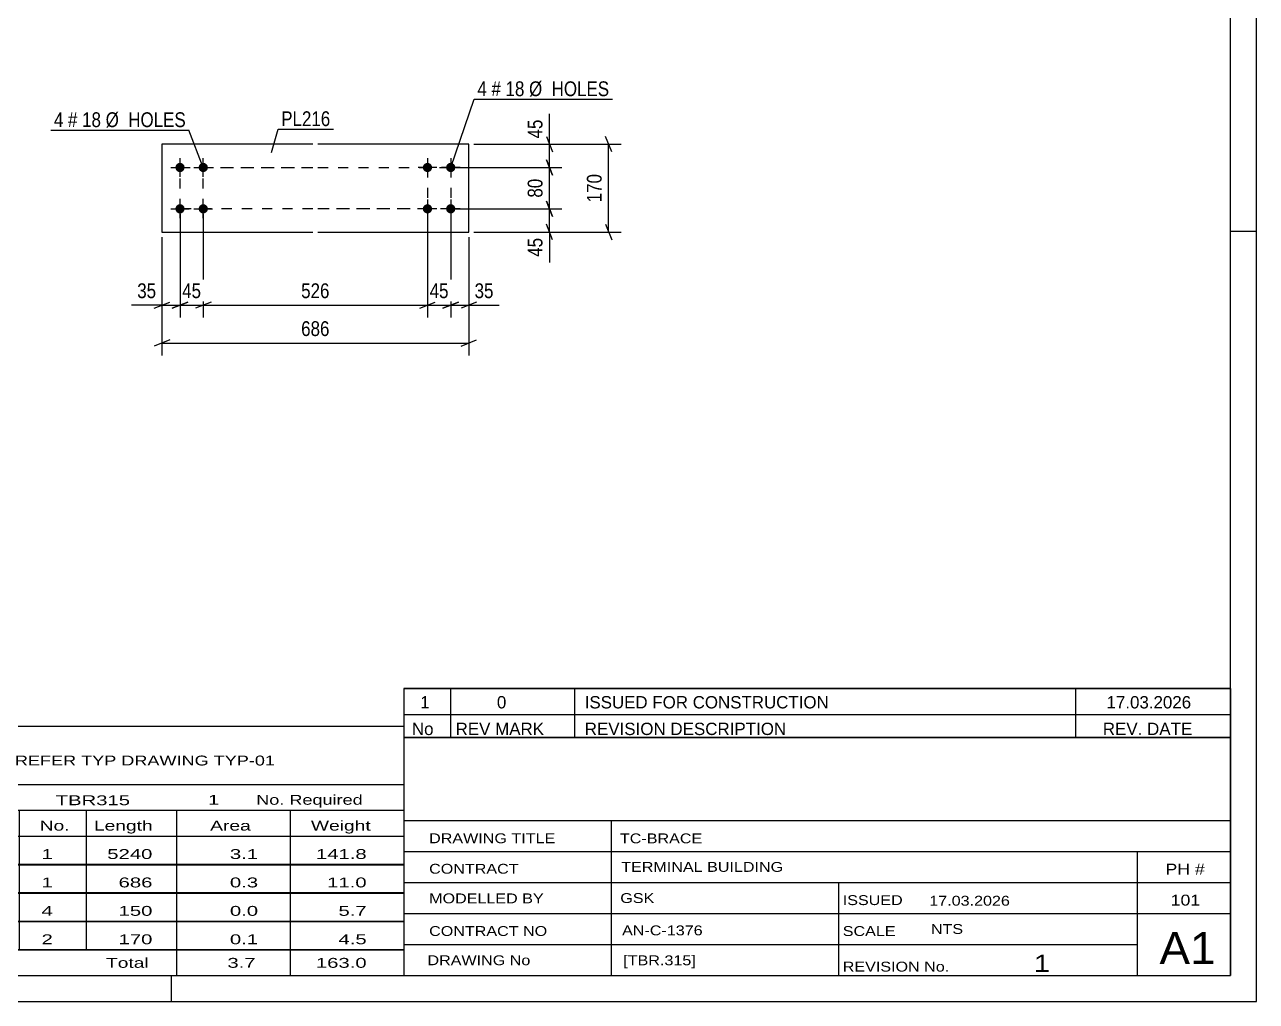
# Model space of a CAD drawing. Header units: millimetres. Extents: x 0 to 594, y 0 to 420.
# Drawn here: x 355.6 to 594, y 0 to 189.1 of the extents above; entities that cross this region are included whole.
import ezdxf

# ---------------------------------------------------------------- set-up
doc = ezdxf.new("R2010")
doc.units = ezdxf.units.MM
doc.linetypes.add('DXK_LINE_DOT2', pattern=[3.9198, 1.9599, -1.9599])
doc.styles.add('Arial Narrow', font='ARIALN.TTF', dxfattribs={"height": 0.2})

# ---------------------------------------------------------------- blocks, each defined once
blk = doc.blocks.new('Unknown-580610116-1130')
at = {"color": 5, "linetype": 'Continuous'}
for p, q in [((594, 0), (594, 420)), ((589, 5), (589, 415)), ((594, 149), (589, 149)), ((5, 5), (589, 5)), ((384, 0), (384, 5)), ((0, 0), (594, 0))]:
    blk.add_line(p, q, dxfattribs=at)
blk = doc.blocks.new('Part-580610116-3562 - 3561')
at = {"color": 2, "linetype": 'Continuous'}
for p, q in [((411.36, 165.9), (382.16, 165.9)), ((382.16, 165.9), (382.16, 148.9)), ((441.56, 165.9), (412.36, 165.9)), ((441.56, 148.9), (441.56, 165.9)), ((382.16, 148.9), (411.36, 148.9)), ((412.36, 148.9), (441.56, 148.9))]:
    blk.add_line(p, q, dxfattribs=at)
blk = doc.blocks.new('Bolt-580610116-3563 - 3561')
at = {"linetype": 'Continuous'}
for points in [[(433.56, 160.5, -1), (433.56, 162.3, -1)], [(438.06, 160.5, -1), (438.06, 162.3, -1)], [(433.56, 152.5, -1), (433.56, 154.3, -1)], [(438.06, 152.5, -1), (438.06, 154.3, -1)]]:
    blk.add_hatch(color=1, dxfattribs=at).paths.add_polyline_path(points)
at = {"color": 1, "linetype": 'Continuous'}
for p, q in [((433.56, 163.2), (433.56, 159.6)), ((438.06, 163.2), (438.06, 159.6)), ((435.36, 161.4), (431.76, 161.4)), ((439.86, 161.4), (436.26, 161.4)), ((433.56, 155.2), (433.56, 151.6)), ((438.06, 155.2), (438.06, 151.6)), ((435.36, 153.4), (431.76, 153.4)), ((439.86, 153.4), (436.26, 153.4))]:
    blk.add_line(p, q, dxfattribs=at)
blk = doc.blocks.new('Bolt-580610116-3564 - 3561')
at = {"linetype": 'Continuous'}
for points in [[(385.66, 162.3, -1), (385.66, 160.5, -1)], [(390.16, 162.3, -1), (390.16, 160.5, -1)], [(385.66, 154.3, -1), (385.66, 152.5, -1)], [(390.16, 154.3, -1), (390.16, 152.5, -1)]]:
    blk.add_hatch(color=1, dxfattribs=at).paths.add_polyline_path(points)
at = {"color": 1, "linetype": 'Continuous'}
for p, q in [((385.66, 159.6), (385.66, 163.2)), ((390.16, 159.6), (390.16, 163.2)), ((383.86, 161.4), (387.46, 161.4)), ((388.36, 161.4), (391.96, 161.4)), ((385.66, 151.6), (385.66, 155.2)), ((390.16, 151.6), (390.16, 155.2)), ((383.86, 153.4), (387.46, 153.4)), ((388.36, 153.4), (391.96, 153.4))]:
    blk.add_line(p, q, dxfattribs=at)
blk = doc.blocks.new('Rectangle-580610116-3756 - 3561')
at = {"color": 1, "linetype": 'DXK_LINE_DOT2'}
for p, q in [((385.66, 161.4), (411.36, 161.4)), ((385.66, 153.4), (385.66, 161.4)), ((412.36, 161.4), (438.06, 161.4)), ((438.06, 161.4), (438.06, 153.4)), ((411.36, 153.4), (385.66, 153.4)), ((438.06, 153.4), (412.36, 153.4))]:
    blk.add_line(p, q, dxfattribs=at)
blk = doc.blocks.new('Rectangle-580610116-3766 - 3561')
at = {"color": 1, "linetype": 'DXK_LINE_DOT2'}
for p, q in [((390.16, 161.4), (411.36, 161.4)), ((390.16, 153.4), (390.16, 161.4)), ((412.36, 161.4), (433.56, 161.4)), ((433.56, 161.4), (433.56, 153.4)), ((411.36, 153.4), (390.16, 153.4)), ((433.56, 153.4), (412.36, 153.4))]:
    blk.add_line(p, q, dxfattribs=at)
blk = doc.blocks.new('StraightDimension-580610116-3569 - 3561')
at = {"color": 7, "linetype": 'Continuous'}
for p, q in [((438.06, 152.4), (438.06, 132.36)), ((441.56, 147.9), (441.56, 132.36)), ((436.56, 134.16), (439.56, 135.36)), ((438.06, 134.76), (441.56, 134.76)), ((443.06, 135.36), (440.06, 134.16))]:
    blk.add_line(p, q, dxfattribs=at)
at = {"color": 0}
blk.add_wipeout([(446.94, 135.51), (446.94, 139.71), (442.08, 139.71), (442.08, 135.51)], dxfattribs=at)
at = {"color": 7, "linetype": 'Continuous'}
blk.add_line((441.56, 134.76), (447.46, 134.76), dxfattribs=at)
blk.add_line((441.56, 134.76), (447.46, 134.76), dxfattribs=at)
at = {"color": 3, "style": 'Arial Narrow'}
blk.add_text('35', height=2.863, dxfattribs=at).set_placement((442.68, 136.11))
blk = doc.blocks.new('StraightDimension-580610116-3570 - 3561')
at = {"color": 7, "linetype": 'Continuous'}
for p, q in [((433.56, 152.4), (433.56, 132.36)), ((438.06, 152.4), (438.06, 132.36)), ((432.06, 134.16), (435.06, 135.36)), ((433.56, 134.76), (438.06, 134.76)), ((439.56, 135.36), (436.56, 134.16))]:
    blk.add_line(p, q, dxfattribs=at)
at = {"color": 0}
blk.add_wipeout([(438.23, 135.51), (438.23, 139.71), (433.38, 139.71), (433.38, 135.51)], dxfattribs=at)
at = {"color": 3, "style": 'Arial Narrow'}
blk.add_text('45', height=2.863, dxfattribs=at).set_placement((433.98, 136.11))
blk = doc.blocks.new('StraightDimension-580610116-3571 - 3561')
at = {"color": 7, "linetype": 'Continuous'}
for p, q in [((390.16, 152.4), (390.16, 132.36)), ((433.56, 152.4), (433.56, 132.36)), ((391.66, 135.36), (388.66, 134.16)), ((390.16, 134.76), (433.56, 134.76)), ((432.06, 134.16), (435.06, 135.36))]:
    blk.add_line(p, q, dxfattribs=at)
at = {"color": 0}
blk.add_wipeout([(415.2, 135.51), (415.2, 139.71), (408.51, 139.71), (408.51, 135.51)], dxfattribs=at)
at = {"color": 3, "style": 'Arial Narrow'}
blk.add_text('526', height=2.863, dxfattribs=at).set_placement((409.11, 136.11))
blk = doc.blocks.new('StraightDimension-580610116-3589 - 3561')
at = {"color": 7, "linetype": 'Continuous'}
for p, q in [((382.16, 147.9), (382.16, 125.03)), ((441.56, 147.9), (441.56, 125.03)), ((383.66, 128.03), (380.66, 126.83)), ((382.16, 127.43), (441.56, 127.43)), ((440.06, 126.83), (443.06, 128.03))]:
    blk.add_line(p, q, dxfattribs=at)
at = {"color": 0}
blk.add_wipeout([(415.2, 128.18), (415.2, 132.38), (408.51, 132.38), (408.51, 128.18)], dxfattribs=at)
at = {"color": 3, "style": 'Arial Narrow'}
blk.add_text('686', height=2.863, dxfattribs=at).set_placement((409.11, 128.78))
blk = doc.blocks.new('StraightDimension-580610116-3572 - 3561')
at = {"color": 7, "linetype": 'Continuous'}
for p, q in [((385.66, 152.4), (385.66, 132.36)), ((390.16, 152.4), (390.16, 132.36)), ((384.16, 134.16), (387.16, 135.36)), ((385.66, 134.76), (390.16, 134.76)), ((391.66, 135.36), (388.66, 134.16))]:
    blk.add_line(p, q, dxfattribs=at)
at = {"color": 0}
blk.add_wipeout([(390.33, 135.51), (390.33, 139.71), (385.48, 139.71), (385.48, 135.51)], dxfattribs=at)
at = {"color": 3, "style": 'Arial Narrow'}
blk.add_text('45', height=2.863, dxfattribs=at).set_placement((386.08, 136.11))
blk = doc.blocks.new('StraightDimension-580610116-3573 - 3561')
at = {"color": 7, "linetype": 'Continuous'}
for p, q in [((385.66, 152.4), (385.66, 132.36)), ((382.16, 147.9), (382.16, 132.36)), ((380.66, 134.16), (383.66, 135.36)), ((382.16, 134.76), (385.66, 134.76)), ((387.16, 135.36), (384.16, 134.16))]:
    blk.add_line(p, q, dxfattribs=at)
at = {"color": 0}
blk.add_wipeout([(381.63, 135.51), (381.63, 139.71), (376.78, 139.71), (376.78, 135.51)], dxfattribs=at)
at = {"color": 7, "linetype": 'Continuous'}
blk.add_line((382.16, 134.76), (376.25, 134.76), dxfattribs=at)
blk.add_line((382.16, 134.76), (376.25, 134.76), dxfattribs=at)
at = {"color": 3, "style": 'Arial Narrow'}
blk.add_text('35', height=2.863, dxfattribs=at).set_placement((377.38, 136.11))
blk = doc.blocks.new('StraightDimension-580610116-3609 - 3561')
at = {"color": 7, "linetype": 'Continuous'}
for p, q in [((469.22, 164.4), (468.02, 167.4)), ((442.56, 165.9), (471.02, 165.9)), ((468.62, 148.9), (468.62, 165.9)), ((468.02, 150.4), (469.22, 147.4)), ((442.56, 148.9), (471.02, 148.9))]:
    blk.add_line(p, q, dxfattribs=at)
at = {"color": 0}
blk.add_wipeout([(467.87, 160.74), (463.67, 160.74), (463.67, 154.06), (467.87, 154.06)], dxfattribs=at)
at = {"color": 3, "style": 'Arial Narrow'}
blk.add_text('170', height=2.863, rotation=90.0002, dxfattribs=at).set_placement((467.27, 154.66))
blk = doc.blocks.new('StraightDimension-580610116-3734 - 3561')
at = {"color": 7, "linetype": 'Continuous'}
for p, q in [((456.57, 167.4), (457.77, 164.4)), ((442.56, 165.9), (459.57, 165.9)), ((457.17, 161.4), (457.17, 165.9)), ((457.77, 159.9), (456.57, 162.9)), ((439.06, 161.4), (459.57, 161.4))]:
    blk.add_line(p, q, dxfattribs=at)
at = {"color": 0}
blk.add_wipeout([(456.42, 171.28), (452.22, 171.28), (452.22, 166.42), (456.42, 166.42)], dxfattribs=at)
at = {"color": 7, "linetype": 'Continuous'}
blk.add_line((457.17, 165.9), (457.17, 171.81), dxfattribs=at)
blk.add_line((457.17, 165.9), (457.17, 171.81), dxfattribs=at)
at = {"color": 3, "style": 'Arial Narrow'}
blk.add_text('45', height=2.863, rotation=90.0002, dxfattribs=at).set_placement((455.82, 167.02))
blk = doc.blocks.new('StraightDimension-580610116-3735 - 3561')
at = {"color": 7, "linetype": 'Continuous'}
for p, q in [((456.57, 162.9), (457.77, 159.9)), ((439.06, 161.4), (459.57, 161.4)), ((457.17, 153.4), (457.17, 161.4)), ((439.06, 153.4), (459.57, 153.4)), ((457.77, 151.9), (456.57, 154.9))]:
    blk.add_line(p, q, dxfattribs=at)
at = {"color": 0}
blk.add_wipeout([(456.42, 159.83), (452.22, 159.83), (452.22, 154.97), (456.42, 154.97)], dxfattribs=at)
at = {"color": 3, "style": 'Arial Narrow'}
blk.add_text('80', height=2.863, rotation=90.0002, dxfattribs=at).set_placement((455.82, 155.57))
blk = doc.blocks.new('StraightDimension-580610116-3736 - 3561')
at = {"color": 7, "linetype": 'Continuous'}
for p, q in [((439.06, 153.4), (459.57, 153.4)), ((456.57, 154.9), (457.77, 151.9)), ((457.17, 148.9), (457.17, 153.4)), ((457.77, 147.4), (456.57, 150.4)), ((442.56, 148.9), (459.57, 148.9))]:
    blk.add_line(p, q, dxfattribs=at)
at = {"color": 0}
blk.add_wipeout([(456.42, 148.37), (452.22, 148.37), (452.22, 143.52), (456.42, 143.52)], dxfattribs=at)
at = {"color": 7, "linetype": 'Continuous'}
blk.add_line((457.17, 148.9), (457.17, 142.99), dxfattribs=at)
blk.add_line((457.17, 148.9), (457.17, 142.99), dxfattribs=at)
at = {"color": 3, "style": 'Arial Narrow'}
blk.add_text('45', height=2.863, rotation=90.0002, dxfattribs=at).set_placement((455.82, 144.12))
blk = doc.blocks.new('Unknown-580610116-4517')
at = {"color": 7, "linetype": 'Continuous'}
for p, q in [((429, 51.05), (429, 5)), ((429, 51.05), (589, 51.05)), ((589, 51), (589, 5)), ((429, 35), (589, 35)), ((469.14, 35), (469.14, 5)), ((429, 29), (589, 29)), ((571, 5.05), (571, 29.05)), ((429, 23), (589, 23)), ((513.14, 23), (513.14, 5)), ((429, 17), (589, 17)), ((429, 11), (571, 11)), ((429, 5), (589, 5))]:
    blk.add_line(p, q, dxfattribs=at)
at = {"color": 7, "style": 'Arial Narrow'}
for s, height, width, p in [('DRAWING TITLE', 1.9089, 1.425378, (433.88, 30.61)), ('TC-BRACE', 1.909, 1.425378, (470.81, 30.59)), ('CONTRACT', 1.909, 1.425378, (433.88, 24.71)), ('TERMINAL BUILDING', 1.9089, 1.425378, (471.06, 25.07)), ('MODELLED BY', 1.9089, 1.425378, (433.88, 18.98)), ('GSK', 1.909, 1.425378, (470.88, 19.04)), ('ISSUED', 1.909, 1.425378, (513.94, 18.64)), ('17.03.2026', 1.909, 1.425378, (530.69, 18.52)), ('CONTRACT NO', 1.9089, 1.425378, (433.88, 12.66)), ('AN-C-1376', 1.909, 1.425378, (471.23, 12.78)), ('SCALE', 1.909, 1.425378, (513.94, 12.65)), ('A1', 6.204, 1.25, (575.24, 7.2)), ('DRAWING No', 1.909, 1.425378, (433.56, 7)), ('[TBR.315]', 1.909, 1.425378, (471.46, 6.99)), ('REVISION No.', 1.9089, 1.425378, (513.94, 5.77)), ('1', 3.34, 1.5, (550.91, 5.68))]:
    blk.add_text(s, height=height, dxfattribs=dict(at, width=width)).set_placement(p)
at = {"color": 7, "linetype": 'Continuous', "style": 'Arial Narrow'}
for s, height, width, p in [('PH #', 2.1, 1.42538, (576.4, 24.55)), ('101', 2.1, 1.42538, (577.41, 18.55)), ('NTS', 1.909, 1.425378, (531, 13.05))]:
    blk.add_text(s, height=height, dxfattribs=dict(at, width=width)).set_placement(p)
blk = doc.blocks.new('Unknown-580610116-4518')
at = {"color": 7, "linetype": 'Continuous'}
for p, q in [((429, 60.55), (589, 60.55)), ((589, 60.55), (429, 60.55)), ((429, 60.55), (429, 55.55)), ((438, 60.55), (438, 55.55)), ((462, 60.55), (462, 55.55)), ((559, 60.55), (559, 55.55)), ((589, 60.55), (589, 55.55)), ((429, 55.55), (589, 55.55)), ((429, 55.55), (429, 51.05)), ((429, 55.55), (589, 55.55)), ((438, 55.55), (438, 51.05)), ((462, 55.55), (462, 51.05)), ((559, 55.55), (559, 51.05)), ((589, 55.55), (589, 51.05)), ((589, 51.05), (429, 51.05))]:
    blk.add_line(p, q, dxfattribs=at)
at = {"color": 7, "linetype": 'Continuous', "style": 'Arial Narrow'}
for s, height, width, p in [('1', 2.39, 1.196471, (432.16, 56.7)), ('0', 2.39, 1.196471, (447, 56.7)), ('ISSUED FOR CONSTRUCTION', 2.3861, 1.196471, (464, 56.7)), ('17.03.2026', 2.386, 1.196471, (565, 56.7)), ('No', 2.386, 1.2, (430.54, 51.55)), ('REV MARK', 2.386, 1.2, (439, 51.55)), ('REVISION DESCRIPTION', 2.3861, 1.2, (464, 51.55)), ('REV. DATE', 2.386, 1.2, (564.28, 51.55))]:
    blk.add_text(s, height=height, dxfattribs=dict(at, width=width)).set_placement(p)
blk = doc.blocks.new('Unknown-580610116-4519')
at = {"color": 7, "linetype": 'Continuous'}
for p, q in [((269, 53.25), (429, 53.25)), ((269, 42), (269, 53.25)), ((429, 53.25), (429, 42)), ((269, 42), (429, 42)), ((269, 42), (269, 37)), ((429, 42), (429, 37)), ((269, 37), (429, 37)), ((269, 37), (269, 32)), ((293, 37), (293, 32)), ((328.5, 37), (328.5, 32)), ((354.5, 37), (354.5, 32)), ((367.5, 37), (367.5, 32)), ((385, 37), (385, 32)), ((407, 37), (407, 32)), ((429, 37), (429, 32)), ((269, 32), (429, 32)), ((269, 31.95), (269, 26.55)), ((269, 31.95), (429, 31.95)), ((293, 32), (293, 26.5)), ((328.5, 32), (328.5, 26.5)), ((354.5, 32), (354.5, 26.5)), ((367.5, 32), (367.5, 26.5)), ((385, 32), (385, 26.5)), ((407, 32), (407, 26.5)), ((429, 31.95), (429, 26.55)), ((269, 26.55), (429, 26.55)), ((269, 26.45), (269, 21.05)), ((269, 26.45), (429, 26.45)), ((293, 26.5), (293, 21)), ((328.5, 26.5), (328.5, 21)), ((354.5, 26.5), (354.5, 21)), ((367.5, 26.5), (367.5, 21)), ((385, 26.5), (385, 21)), ((407, 26.5), (407, 21)), ((429, 26.45), (429, 21.05)), ((269, 21.05), (429, 21.05)), ((269, 20.95), (269, 15.55)), ((269, 20.95), (429, 20.95)), ((293, 21), (293, 15.5)), ((328.5, 21), (328.5, 15.5)), ((354.5, 21), (354.5, 15.5)), ((367.5, 21), (367.5, 15.5)), ((385, 21), (385, 15.5)), ((407, 21), (407, 15.5)), ((429, 20.95), (429, 15.55)), ((269, 15.55), (429, 15.55)), ((269, 15.45), (269, 10.05)), ((269, 15.45), (429, 15.45)), ((293, 15.5), (293, 10)), ((328.5, 15.5), (328.5, 10)), ((354.5, 15.5), (354.5, 10)), ((367.5, 15.5), (367.5, 10)), ((385, 15.5), (385, 10)), ((407, 15.5), (407, 10)), ((429, 15.45), (429, 10.05)), ((269, 10.05), (429, 10.05)), ((269, 10), (429, 10)), ((269, 10), (269, 5)), ((385, 10), (385, 5)), ((407, 10), (407, 5)), ((429, 10), (429, 5)), ((269, 5), (429, 5))]:
    blk.add_line(p, q, dxfattribs=at)
at = {"color": 7, "style": 'Arial Narrow'}
for s, height, width, p in [('GENERAL NOTES & WELD DETAILS :', 2.8633, 1.4, (270.15, 45.56)), ('REFER TYP DRAWING TYP-01', 1.9089, 1.6, (353.7, 45.66)), ("MATERIAL LIST FOR ASSEMBLY MK'D", 1.9089, 1.6, (270.15, 38.06)), ('TBR315', 1.909, 1.794707, (361.59, 37.97)), ('1', 1.91, 1.794707, (391.08, 38.06)), ('No. Required', 1.9089, 1.6, (400.41, 38.06)), ('Mark', 1.909, 1.7, (270.34, 33)), ('Profile', 1.909, 1.7, (303.41, 33)), ('Material', 1.909, 1.7, (333.54, 33.06)), ('No.', 1.909, 1.7, (358.5, 33.06)), ('Length', 1.909, 1.7, (369, 33.06)), ('Area', 1.909, 1.7, (391.5, 33.06)), ('Weight', 1.909, 1.7, (411, 33.06))]:
    blk.add_text(s, height=height, dxfattribs=dict(at, width=width)).set_placement(p)
at = {"color": 7, "linetype": 'Continuous', "style": 'Arial Narrow'}
for s, height, width, p in [('TBR315', 1.909, 1.794707, (270.5, 27.56)), ('SHS150*6', 1.909, 1.794707, (295, 27.56)), ('E350', 1.909, 1.794707, (334.74, 27.56)), ('1', 1.91, 1.794707, (358.86, 27.56)), ('5240', 1.909, 1.794707, (371.58, 27.56)), ('3.1', 1.909, 1.794707, (395.32, 27.56)), ('141.8', 1.909, 1.794707, (411.96, 27.56)), ('PL216', 1.909, 1.794707, (270.5, 22.06)), ('PL12*170', 1.909, 1.794707, (295, 22.06)), ('E350', 1.909, 1.794707, (334.74, 22.06)), ('1', 1.91, 1.794707, (358.86, 22.06)), ('686', 1.909, 1.794707, (373.77, 22.06)), ('0.3', 1.909, 1.794707, (395.32, 22.06)), ('11.0', 1.909, 1.794707, (414.14, 22.06)), ('PL40', 1.909, 1.794707, (270.5, 16.56)), ('PL10*120', 1.909, 1.794707, (295, 16.56)), ('E350', 1.909, 1.794707, (334.74, 16.56)), ('4', 1.91, 1.794707, (358.86, 16.56)), ('150', 1.909, 1.794707, (373.77, 16.56)), ('0.0', 1.909, 1.794707, (395.32, 16.56)), ('5.7', 1.909, 1.794707, (416.33, 16.56)), ('PL98', 1.909, 1.794707, (270.5, 11.06)), ('PL10*170', 1.909, 1.794707, (295, 11.06)), ('E350', 1.909, 1.794707, (334.74, 11.06)), ('2', 1.91, 1.794707, (358.86, 11.06)), ('170', 1.909, 1.794707, (373.77, 11.06)), ('0.1', 1.909, 1.794707, (395.32, 11.06)), ('4.5', 1.909, 1.794707, (416.33, 11.06)), ('Total', 1.909, 1.7, (371.33, 6.5)), ('3.7', 1.909, 1.794707, (394.83, 6.5)), ('163.0', 1.909, 1.794707, (411.96, 6.5))]:
    blk.add_text(s, height=height, dxfattribs=dict(at, width=width)).set_placement(p)
blk = doc.blocks.new('Mark-580610116-3615 - 3561')
at = {"color": 0}
blk.add_wipeout([(445.04, 175.21), (445.04, 178.21), (443.21, 178.21), (443.21, 175.21)], dxfattribs=at)
blk.add_wipeout([(445.04, 175.21), (445.04, 178.21), (443.21, 178.21), (443.21, 175.21)], dxfattribs=at)
at = {"color": 7, "linetype": 'Continuous'}
blk.add_line((438.06, 161.4), (442.61, 174.61), dxfattribs=at)
at = {"color": 0}
blk.add_wipeout([(447.77, 175.21), (447.77, 178.21), (445.94, 178.21), (445.94, 175.21)], dxfattribs=at)
blk.add_wipeout([(447.77, 175.21), (447.77, 178.21), (445.94, 178.21), (445.94, 175.21)], dxfattribs=at)
at = {"color": 3, "style": 'Arial Narrow'}
blk.add_text('4', height=2.86, dxfattribs=at).set_placement((443.21, 175.21))
at = {"color": 0}
blk.add_wipeout([(452.32, 175.21), (452.32, 178.21), (448.67, 178.21), (448.67, 175.21)], dxfattribs=at)
blk.add_wipeout([(452.32, 175.21), (452.32, 178.21), (448.67, 178.21), (448.67, 175.21)], dxfattribs=at)
at = {"color": 3, "style": 'Arial Narrow'}
blk.add_text('#', height=2.86, dxfattribs=at).set_placement((445.94, 175.21))
at = {"color": 0}
blk.add_wipeout([(468.75, 175.21), (468.75, 178.21), (453.22, 178.21), (453.22, 175.21)], dxfattribs=at)
blk.add_wipeout([(468.75, 175.21), (468.75, 178.21), (453.22, 178.21), (453.22, 175.21)], dxfattribs=at)
at = {"color": 7, "linetype": 'Continuous'}
blk.add_line((442.61, 174.61), (469.35, 174.61), dxfattribs=at)
at = {"color": 3, "style": 'Arial Narrow'}
for s, p in [('18', (448.67, 175.21)), ('Ø  HOLES', (453.22, 175.21))]:
    blk.add_text(s, height=2.863, dxfattribs=at).set_placement(p)
blk = doc.blocks.new('Mark-580610116-3612 - 3561')
at = {"color": 0}
blk.add_wipeout([(414.75, 169.41), (414.75, 172.41), (405.25, 172.41), (405.25, 169.41)], dxfattribs=at)
blk.add_wipeout([(414.75, 169.41), (414.75, 172.41), (405.25, 172.41), (405.25, 169.41)], dxfattribs=at)
at = {"color": 30, "linetype": 'Continuous'}
for p, q in [((403.36, 164.31), (404.65, 168.81)), ((404.65, 168.81), (415.35, 168.81))]:
    blk.add_line(p, q, dxfattribs=at)
at = {"color": 3, "style": 'Arial Narrow'}
blk.add_text('PL216', height=2.863, dxfattribs=at).set_placement((405.25, 169.41))
blk = doc.blocks.new('Mark-580610116-3616 - 3561')
at = {"color": 0}
blk.add_wipeout([(363.08, 169.22), (363.08, 172.22), (361.26, 172.22), (361.26, 169.22)], dxfattribs=at)
blk.add_wipeout([(363.08, 169.22), (363.08, 172.22), (361.26, 172.22), (361.26, 169.22)], dxfattribs=at)
blk.add_wipeout([(365.81, 169.22), (365.81, 172.22), (363.98, 172.22), (363.98, 169.22)], dxfattribs=at)
blk.add_wipeout([(365.81, 169.22), (365.81, 172.22), (363.98, 172.22), (363.98, 169.22)], dxfattribs=at)
at = {"color": 3, "style": 'Arial Narrow'}
blk.add_text('4', height=2.86, dxfattribs=at).set_placement((361.26, 169.22))
at = {"color": 0}
blk.add_wipeout([(370.37, 169.22), (370.37, 172.22), (366.71, 172.22), (366.71, 169.22)], dxfattribs=at)
blk.add_wipeout([(370.37, 169.22), (370.37, 172.22), (366.71, 172.22), (366.71, 169.22)], dxfattribs=at)
at = {"color": 3, "style": 'Arial Narrow'}
blk.add_text('#', height=2.86, dxfattribs=at).set_placement((363.98, 169.22))
at = {"color": 0}
blk.add_wipeout([(386.8, 169.22), (386.8, 172.22), (371.27, 172.22), (371.27, 169.22)], dxfattribs=at)
blk.add_wipeout([(386.8, 169.22), (386.8, 172.22), (371.27, 172.22), (371.27, 169.22)], dxfattribs=at)
at = {"color": 7, "linetype": 'Continuous'}
for p in [(360.66, 168.62), (390.16, 161.4)]:
    blk.add_line(p, (387.4, 168.62), dxfattribs=at)
at = {"color": 3, "style": 'Arial Narrow'}
for s, p in [('18', (366.71, 169.22)), ('Ø  HOLES', (371.27, 169.22))]:
    blk.add_text(s, height=2.863, dxfattribs=at).set_placement(p)

msp = doc.modelspace()

# ---------------------------------------------------------------- block references
for name in ['Unknown-580610116-1130', 'Part-580610116-3562 - 3561', 'Bolt-580610116-3564 - 3561', 'Bolt-580610116-3563 - 3561', 'Rectangle-580610116-3756 - 3561', 'Rectangle-580610116-3766 - 3561', 'Unknown-580610116-4518', 'Unknown-580610116-4519', 'Unknown-580610116-4517']:
    msp.add_blockref(name, (0, 0))

# ---------------------------------------------------------------- next in the draw order: block references
for name in ['Mark-580610116-3616 - 3561', 'Mark-580610116-3612 - 3561', 'StraightDimension-580610116-3569 - 3561']:
    msp.add_blockref(name, (0, 0))

# ---------------------------------------------------------------- next in the draw order: block references
msp.add_blockref('StraightDimension-580610116-3570 - 3561', (0, 0))

# ---------------------------------------------------------------- next in the draw order: block references
msp.add_blockref('StraightDimension-580610116-3571 - 3561', (0, 0))

# ---------------------------------------------------------------- next in the draw order: block references
msp.add_blockref('StraightDimension-580610116-3589 - 3561', (0, 0))

# ---------------------------------------------------------------- next in the draw order: block references
for name in ['StraightDimension-580610116-3609 - 3561', 'StraightDimension-580610116-3572 - 3561']:
    msp.add_blockref(name, (0, 0))

# ---------------------------------------------------------------- next in the draw order: block references
for name in ['StraightDimension-580610116-3734 - 3561', 'StraightDimension-580610116-3573 - 3561']:
    msp.add_blockref(name, (0, 0))

# ---------------------------------------------------------------- next in the draw order: block references
msp.add_blockref('StraightDimension-580610116-3735 - 3561', (0, 0))

# ---------------------------------------------------------------- next in the draw order: block references
for name in ['Mark-580610116-3615 - 3561', 'StraightDimension-580610116-3736 - 3561']:
    msp.add_blockref(name, (0, 0))

doc.saveas('drawing.dxf')
